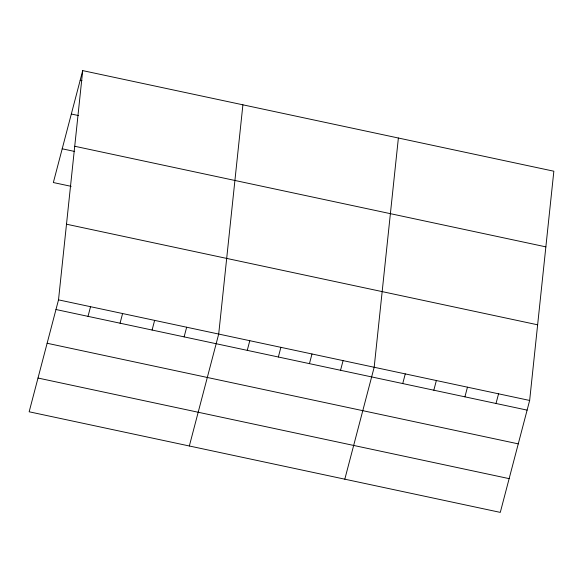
<?xml version="1.0" encoding="UTF-8"?>
<svg xmlns="http://www.w3.org/2000/svg" width="583" height="583" viewBox="0 0 583 583"><rect width="100%" height="100%" fill="white"/><g stroke="black" fill="none" stroke-linecap="round" stroke-linejoin="round"><path stroke-width="0.87" d="M58.511 299.859L82.713 70.616L553.85 171.213L529.648 400.455L500.287 512.384L29.15 411.787L58.511 299.859L529.648 400.455M242.9 104.816L218.698 334.059L189.337 445.988M398.378 138.018L374.177 367.261L344.808 479.19M82.713 70.616L53.352 182.545L71.148 186.341M88.018 316.358L90.554 306.694M120.054 323.201L122.59 313.537M152.09 330.044L154.626 320.38M184.126 336.879L186.662 327.223M247.258 350.361L249.794 340.698M278.353 357L280.889 347.337M309.449 363.639L311.985 353.983M340.545 370.278L343.081 360.622M402.736 383.563L405.265 373.9M433.825 390.202L436.361 380.539M464.921 396.841L467.457 387.178M496.016 403.48L498.552 393.816M80.184 80.272L81.963 80.658M71.33 114.02L78.45 115.543M74.733 146.26L545.863 246.864M62.206 148.796L74.668 151.456M66.498 224.207L537.635 324.804M55.983 309.515L527.112 410.119M47.128 343.263L518.258 443.867M38.004 378.039L509.134 478.636"/></g></svg>
